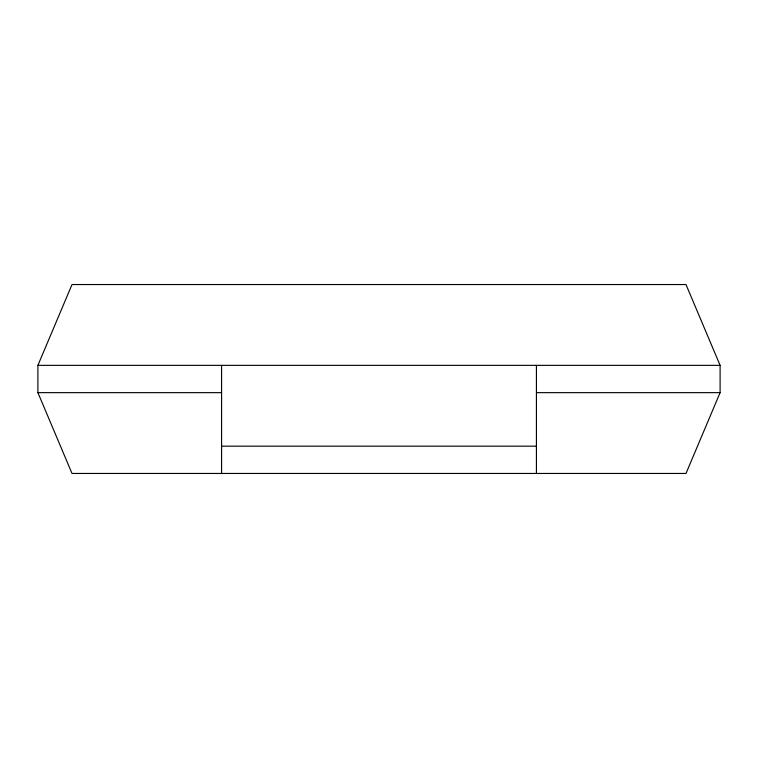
<?xml version="1.0" encoding="UTF-8"?>
<svg xmlns="http://www.w3.org/2000/svg" width="758" height="758" viewBox="0 0 758 758"><rect width="100%" height="100%" fill="white"/><g stroke="black" fill="none" stroke-linecap="round" stroke-linejoin="round"><path stroke-width="1.14" d="M37.9 365.356L72.01 284.544L685.99 284.544L720.1 365.356L720.1 392.644L685.99 473.456L72.01 473.456L37.9 392.644L37.9 365.356L720.1 365.356M37.9 392.644L221.478 392.644M536.522 392.644L720.1 392.644M221.573 446.168L536.427 446.168M536.427 365.356L536.427 473.456M221.573 365.356L221.573 473.456"/></g></svg>
